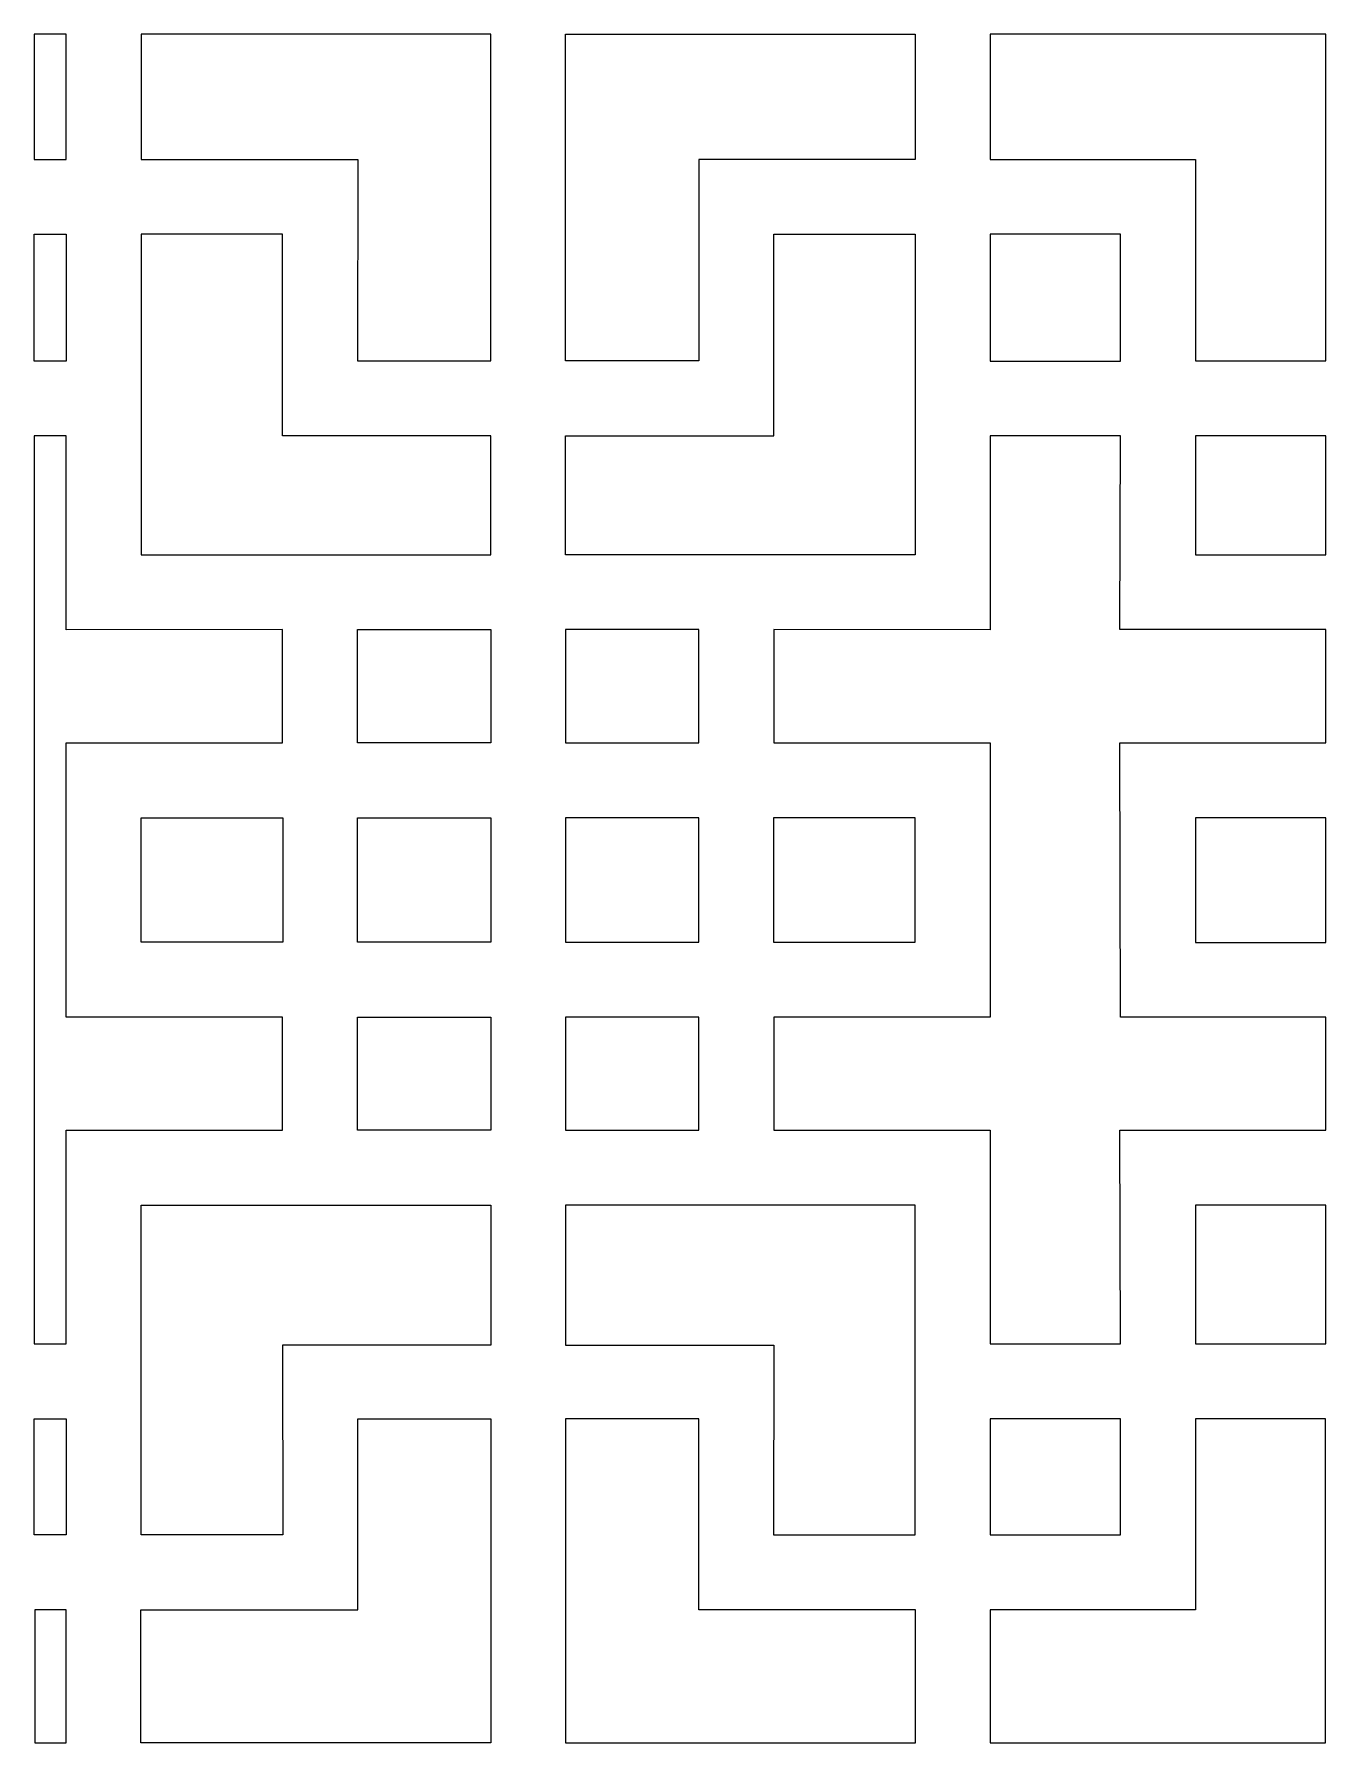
# Model space of a CAD drawing. Header units: centimetres. Extents: x -149 to 149, y -171 to 171.
# Drawn here: x 20.3 to 58.8, y -105.6 to -54.5 of the extents above; entities that cross this region are included whole.
import ezdxf

# ---------------------------------------------------------------- set-up
doc = ezdxf.new("R2010")
doc.units = ezdxf.units.CM
doc.header["$MEASUREMENT"] = 0
doc.layers.add('layer 1', color=7, linetype='Continuous')

msp = doc.modelspace()

# ---------------------------------------------------------------- linework, layer by layer
at = {"layer": 'layer 1', "color": 142}
for points, knots in [([(20.25454, -54.54612), (20.25454, -54.54612), (21.20626, -54.54612), (21.20626, -54.54612), (21.20626, -54.54612), (21.20626, -54.54612), (21.20626, -58.28559), (21.20626, -58.28559), (21.20626, -58.28559), (21.20626, -58.28559), (20.25454, -58.28559), (20.25454, -58.28559), (20.25454, -58.28559), (20.25454, -58.28559), (20.25454, -54.54612), (20.25454, -54.54612)], [0, 0, 0, 0, 0.2, 0.2, 0.2, 0.2, 0.4, 0.4, 0.4, 0.4, 0.6, 0.6, 0.6, 0.6, 1, 1, 1, 1]), ([(33.88442, -54.54612), (33.88442, -54.54612), (33.88442, -64.30476), (33.88442, -64.30476), (33.88442, -64.30476), (33.88442, -64.30476), (29.9089, -64.30476), (29.9089, -64.30476), (29.9089, -64.30476), (29.9089, -64.30476), (29.91201, -58.28559), (29.91201, -58.28559), (29.91201, -58.28559), (29.91201, -58.28559), (23.44559, -58.28559), (23.44559, -58.28559), (23.44559, -58.28559), (23.44559, -58.28559), (23.44559, -54.54612), (23.44559, -54.54612), (23.44559, -54.54612), (23.44559, -54.54612), (33.88442, -54.54612), (33.88442, -54.54612)], [0, 0, 0, 0, 0.14285714, 0.14285714, 0.14285714, 0.14285714, 0.28571429, 0.28571429, 0.28571429, 0.28571429, 0.42857143, 0.42857143, 0.42857143, 0.42857143, 0.57142857, 0.57142857, 0.57142857, 0.57142857, 0.71428571, 0.71428571, 0.71428571, 0.71428571, 1, 1, 1, 1]), ([(36.1201, -54.54612), (36.1201, -54.54612), (36.1201, -64.30476), (36.1201, -64.30476), (36.1201, -64.30476), (36.1201, -64.30476), (40.09561, -64.30476), (40.09561, -64.30476), (40.09561, -64.30476), (40.09561, -64.30476), (40.0925, -58.28559), (40.0925, -58.28559), (40.0925, -58.28559), (40.0925, -58.28559), (46.55892, -58.28559), (46.55892, -58.28559), (46.55892, -58.28559), (46.55892, -58.28559), (46.55892, -54.54612), (46.55892, -54.54612), (46.55892, -54.54612), (46.55892, -54.54612), (36.1201, -54.54612), (36.1201, -54.54612)], [0, 0, 0, 0, 0.14285714, 0.14285714, 0.14285714, 0.14285714, 0.28571429, 0.28571429, 0.28571429, 0.28571429, 0.42857143, 0.42857143, 0.42857143, 0.42857143, 0.57142857, 0.57142857, 0.57142857, 0.57142857, 0.71428571, 0.71428571, 0.71428571, 0.71428571, 1, 1, 1, 1]), ([(58.81468, -54.54612), (58.81468, -54.54612), (58.81468, -64.30476), (58.81468, -64.30476), (58.81468, -64.30476), (58.81468, -64.30476), (54.92302, -64.30476), (54.92302, -64.30476), (54.92302, -64.30476), (54.92302, -64.30476), (54.92613, -58.28559), (54.92613, -58.28559), (54.92613, -58.28559), (54.92613, -58.28559), (48.79825, -58.28559), (48.79825, -58.28559), (48.79825, -58.28559), (48.79825, -58.28559), (48.79825, -54.54612), (48.79825, -54.54612), (48.79825, -54.54612), (48.79825, -54.54612), (58.81468, -54.54612), (58.81468, -54.54612)], [0, 0, 0, 0, 0.14285714, 0.14285714, 0.14285714, 0.14285714, 0.28571429, 0.28571429, 0.28571429, 0.28571429, 0.42857143, 0.42857143, 0.42857143, 0.42857143, 0.57142857, 0.57142857, 0.57142857, 0.57142857, 0.71428571, 0.71428571, 0.71428571, 0.71428571, 1, 1, 1, 1]), ([(20.25454, -64.30787), (20.25454, -64.30787), (21.20626, -64.30787), (21.20626, -64.30787), (21.20626, -64.30787), (21.20626, -64.30787), (21.20626, -60.52181), (21.20626, -60.52181), (21.20626, -60.52181), (21.20626, -60.52181), (20.25454, -60.52184), (20.25454, -60.52184), (20.25454, -60.52184), (20.25454, -60.52184), (20.25454, -64.30787), (20.25454, -64.30787)], [0, 0, 0, 0, 0.2, 0.2, 0.2, 0.2, 0.4, 0.4, 0.4, 0.4, 0.6, 0.6, 0.6, 0.6, 1, 1, 1, 1]), ([(27.67268, -66.54409), (27.67268, -66.54409), (33.88442, -66.53788), (33.88442, -66.53788), (33.88442, -66.53788), (33.88442, -66.53788), (33.88442, -70.09099), (33.88442, -70.09099), (33.88442, -70.09099), (33.88442, -70.09099), (23.44559, -70.09099), (23.44559, -70.09099), (23.44559, -70.09099), (23.44559, -70.09099), (23.44559, -60.52181), (23.44559, -60.52181), (23.44559, -60.52181), (23.44559, -60.52181), (27.67268, -60.52181), (27.67268, -60.52181), (27.67268, -60.52181), (27.67268, -60.52181), (27.67268, -66.54409), (27.67268, -66.54409)], [0, 0, 0, 0, 0.14285714, 0.14285714, 0.14285714, 0.14285714, 0.28571429, 0.28571429, 0.28571429, 0.28571429, 0.42857143, 0.42857143, 0.42857143, 0.42857143, 0.57142857, 0.57142857, 0.57142857, 0.57142857, 0.71428571, 0.71428571, 0.71428571, 0.71428571, 1, 1, 1, 1]), ([(42.33183, -66.54409), (42.33183, -66.54409), (36.1201, -66.53788), (36.1201, -66.53788), (36.1201, -66.53788), (36.1201, -66.53788), (36.1201, -70.09099), (36.1201, -70.09099), (36.1201, -70.09099), (36.1201, -70.09099), (46.55892, -70.09099), (46.55892, -70.09099), (46.55892, -70.09099), (46.55892, -70.09099), (46.55892, -60.52181), (46.55892, -60.52181), (46.55892, -60.52181), (46.55892, -60.52181), (42.33183, -60.52181), (42.33183, -60.52181), (42.33183, -60.52181), (42.33183, -60.52181), (42.33183, -66.54409), (42.33183, -66.54409)], [0, 0, 0, 0, 0.14285714, 0.14285714, 0.14285714, 0.14285714, 0.28571429, 0.28571429, 0.28571429, 0.28571429, 0.42857143, 0.42857143, 0.42857143, 0.42857143, 0.57142857, 0.57142857, 0.57142857, 0.57142857, 0.71428571, 0.71428571, 0.71428571, 0.71428571, 1, 1, 1, 1]), ([(52.68991, -64.30787), (52.68991, -64.30787), (48.79825, -64.30787), (48.79825, -64.30787), (48.79825, -64.30787), (48.79825, -64.30787), (48.79825, -60.52181), (48.79825, -60.52181), (48.79825, -60.52181), (48.79825, -60.52181), (52.68991, -60.52181), (52.68991, -60.52181), (52.68991, -60.52181), (52.68991, -60.52181), (52.68991, -64.30787), (52.68991, -64.30787)], [0, 0, 0, 0, 0.2, 0.2, 0.2, 0.2, 0.4, 0.4, 0.4, 0.4, 0.6, 0.6, 0.6, 0.6, 1, 1, 1, 1]), ([(20.25454, -66.53784), (20.25454, -66.53784), (21.20626, -66.53788), (21.20626, -66.53788), (21.20626, -66.53788), (21.20626, -66.53788), (21.20626, -72.33033), (21.20626, -72.33033), (21.20626, -72.33033), (21.20626, -72.33033), (27.67268, -72.32723), (27.67268, -72.32723), (27.67268, -72.32723), (27.67268, -72.32723), (27.67268, -75.70642), (27.67268, -75.70642), (27.67268, -75.70642), (27.67268, -75.70642), (21.20626, -75.70641), (21.20626, -75.70641), (21.20626, -75.70641), (21.20626, -75.70641), (21.20626, -83.8997), (21.20626, -83.8997), (21.20626, -83.8997), (21.20626, -83.8997), (27.67268, -83.89969), (27.67268, -83.89969), (27.67268, -83.89969), (27.67268, -83.89969), (27.67268, -87.26957), (27.67268, -87.26957), (27.67268, -87.26957), (27.67268, -87.26957), (21.20626, -87.26957), (21.20626, -87.26957), (21.20626, -87.26957), (21.20626, -87.26957), (21.20626, -93.65213), (21.20626, -93.65213), (21.20626, -93.65213), (21.20626, -93.65213), (20.25454, -93.65213), (20.25454, -93.65213), (20.25454, -93.65213), (20.25454, -93.65213), (20.25454, -66.53784), (20.25454, -66.53784)], [0, 0, 0, 0, 0.07692308, 0.07692308, 0.07692308, 0.07692308, 0.15384615, 0.15384615, 0.15384615, 0.15384615, 0.23076923, 0.23076923, 0.23076923, 0.23076923, 0.30769231, 0.30769231, 0.30769231, 0.30769231, 0.38461538, 0.38461538, 0.38461538, 0.38461538, 0.46153846, 0.46153846, 0.46153846, 0.46153846, 0.53846154, 0.53846154, 0.53846154, 0.53846154, 0.61538462, 0.61538462, 0.61538462, 0.61538462, 0.69230769, 0.69230769, 0.69230769, 0.69230769, 0.76923077, 0.76923077, 0.76923077, 0.76923077, 0.84615385, 0.84615385, 0.84615385, 0.84615385, 1, 1, 1, 1]), ([(52.66819, -75.70642), (52.66819, -75.70642), (52.6837, -83.8997), (52.6837, -83.8997), (52.6837, -83.8997), (52.6837, -83.8997), (58.81468, -83.89969), (58.81468, -83.89969), (58.81468, -83.89969), (58.81468, -83.89969), (58.81468, -87.26957), (58.81468, -87.26957), (58.81468, -87.26957), (58.81468, -87.26957), (52.6682, -87.26957), (52.6682, -87.26957), (52.6682, -87.26957), (52.6682, -87.26957), (52.6837, -93.65213), (52.6837, -93.65213), (52.6837, -93.65213), (52.6837, -93.65213), (48.79825, -93.65213), (48.79825, -93.65213), (48.79825, -93.65213), (48.79825, -93.65213), (48.79825, -87.26957), (48.79825, -87.26957), (48.79825, -87.26957), (48.79825, -87.26957), (42.33183, -87.26957), (42.33183, -87.26957), (42.33183, -87.26957), (42.33183, -87.26957), (42.33183, -83.89969), (42.33183, -83.89969), (42.33183, -83.89969), (42.33183, -83.89969), (48.79825, -83.8997), (48.79825, -83.8997), (48.79825, -83.8997), (48.79825, -83.8997), (48.79825, -75.70641), (48.79825, -75.70641), (48.79825, -75.70641), (48.79825, -75.70641), (42.33183, -75.70642), (42.33183, -75.70642), (42.33183, -75.70642), (42.33183, -75.70642), (42.33183, -72.32723), (42.33183, -72.32723), (42.33183, -72.32723), (42.33183, -72.32723), (48.79825, -72.33033), (48.79825, -72.33033), (48.79825, -72.33033), (48.79825, -72.33033), (48.79825, -66.53788), (48.79825, -66.53788), (48.79825, -66.53788), (48.79825, -66.53788), (52.6837, -66.53788), (52.6837, -66.53788), (52.6837, -66.53788), (52.6837, -66.53788), (52.6682, -72.32723), (52.6682, -72.32723), (52.6682, -72.32723), (52.6682, -72.32723), (58.81468, -72.32723), (58.81468, -72.32723), (58.81468, -72.32723), (58.81468, -72.32723), (58.81468, -75.70642), (58.81468, -75.70642), (58.81468, -75.70642), (58.81468, -75.70642), (52.66819, -75.70642), (52.66819, -75.70642)], [0, 0, 0, 0, 0.04761905, 0.04761905, 0.04761905, 0.04761905, 0.0952381, 0.0952381, 0.0952381, 0.0952381, 0.14285714, 0.14285714, 0.14285714, 0.14285714, 0.19047619, 0.19047619, 0.19047619, 0.19047619, 0.23809524, 0.23809524, 0.23809524, 0.23809524, 0.28571429, 0.28571429, 0.28571429, 0.28571429, 0.33333333, 0.33333333, 0.33333333, 0.33333333, 0.38095238, 0.38095238, 0.38095238, 0.38095238, 0.42857143, 0.42857143, 0.42857143, 0.42857143, 0.47619048, 0.47619048, 0.47619048, 0.47619048, 0.52380952, 0.52380952, 0.52380952, 0.52380952, 0.57142857, 0.57142857, 0.57142857, 0.57142857, 0.61904762, 0.61904762, 0.61904762, 0.61904762, 0.66666667, 0.66666667, 0.66666667, 0.66666667, 0.71428571, 0.71428571, 0.71428571, 0.71428571, 0.76190476, 0.76190476, 0.76190476, 0.76190476, 0.80952381, 0.80952381, 0.80952381, 0.80952381, 0.85714286, 0.85714286, 0.85714286, 0.85714286, 0.9047619, 0.9047619, 0.9047619, 0.9047619, 1, 1, 1, 1]), ([(58.81468, -70.0941), (58.81468, -70.0941), (54.92303, -70.0941), (54.92303, -70.0941), (54.92303, -70.0941), (54.92303, -70.0941), (54.92303, -66.54409), (54.92303, -66.54409), (54.92303, -66.54409), (54.92303, -66.54409), (58.81468, -66.54409), (58.81468, -66.54409), (58.81468, -66.54409), (58.81468, -66.54409), (58.81468, -70.0941), (58.81468, -70.0941)], [0, 0, 0, 0, 0.2, 0.2, 0.2, 0.2, 0.4, 0.4, 0.4, 0.4, 0.6, 0.6, 0.6, 0.6, 1, 1, 1, 1]), ([(29.9089, -75.70951), (29.9089, -75.70951), (33.88442, -75.70951), (33.88442, -75.70951), (33.88442, -75.70951), (33.88442, -75.70951), (33.88442, -72.32723), (33.88442, -72.32723), (33.88442, -72.32723), (33.88442, -72.32723), (29.9089, -72.32723), (29.9089, -72.32723), (29.9089, -72.32723), (29.9089, -72.32723), (29.9089, -75.70951), (29.9089, -75.70951)], [0, 0, 0, 0, 0.2, 0.2, 0.2, 0.2, 0.4, 0.4, 0.4, 0.4, 0.6, 0.6, 0.6, 0.6, 1, 1, 1, 1]), ([(40.09561, -75.70951), (40.09561, -75.70951), (36.1201, -75.70951), (36.1201, -75.70951), (36.1201, -75.70951), (36.1201, -75.70951), (36.1201, -72.32723), (36.1201, -72.32723), (36.1201, -72.32723), (36.1201, -72.32723), (40.09561, -72.32723), (40.09561, -72.32723), (40.09561, -72.32723), (40.09561, -72.32723), (40.09561, -75.70951), (40.09561, -75.70951)], [0, 0, 0, 0, 0.2, 0.2, 0.2, 0.2, 0.4, 0.4, 0.4, 0.4, 0.6, 0.6, 0.6, 0.6, 1, 1, 1, 1]), ([(23.44559, -81.66346), (23.44559, -81.66346), (27.67889, -81.66346), (27.67889, -81.66346), (27.67889, -81.66346), (27.67889, -81.66346), (27.67889, -77.94886), (27.67889, -77.94886), (27.67889, -77.94886), (27.67889, -77.94886), (23.44559, -77.94886), (23.44559, -77.94886), (23.44559, -77.94886), (23.44559, -77.94886), (23.44559, -81.66346), (23.44559, -81.66346)], [0, 0, 0, 0, 0.2, 0.2, 0.2, 0.2, 0.4, 0.4, 0.4, 0.4, 0.6, 0.6, 0.6, 0.6, 1, 1, 1, 1]), ([(29.9089, -81.66346), (29.9089, -81.66346), (33.88442, -81.66346), (33.88442, -81.66346), (33.88442, -81.66346), (33.88442, -81.66346), (33.88442, -77.94264), (33.88442, -77.94264), (33.88442, -77.94264), (33.88442, -77.94264), (29.9089, -77.94264), (29.9089, -77.94264), (29.9089, -77.94264), (29.9089, -77.94264), (29.9089, -81.66346), (29.9089, -81.66346)], [0, 0, 0, 0, 0.2, 0.2, 0.2, 0.2, 0.4, 0.4, 0.4, 0.4, 0.6, 0.6, 0.6, 0.6, 1, 1, 1, 1]), ([(40.09561, -81.66346), (40.09561, -81.66346), (36.1201, -81.66346), (36.1201, -81.66346), (36.1201, -81.66346), (36.1201, -81.66346), (36.1201, -77.94264), (36.1201, -77.94264), (36.1201, -77.94264), (36.1201, -77.94264), (40.09561, -77.94264), (40.09561, -77.94264), (40.09561, -77.94264), (40.09561, -77.94264), (40.09561, -81.66346), (40.09561, -81.66346)], [0, 0, 0, 0, 0.2, 0.2, 0.2, 0.2, 0.4, 0.4, 0.4, 0.4, 0.6, 0.6, 0.6, 0.6, 1, 1, 1, 1]), ([(46.55892, -81.66346), (46.55892, -81.66346), (42.32562, -81.66346), (42.32562, -81.66346), (42.32562, -81.66346), (42.32562, -81.66346), (42.32562, -77.94886), (42.32562, -77.94886), (42.32562, -77.94886), (42.32562, -77.94886), (46.55892, -77.94886), (46.55892, -77.94886), (46.55892, -77.94886), (46.55892, -77.94886), (46.55892, -81.66346), (46.55892, -81.66346)], [0, 0, 0, 0, 0.2, 0.2, 0.2, 0.2, 0.4, 0.4, 0.4, 0.4, 0.6, 0.6, 0.6, 0.6, 1, 1, 1, 1]), ([(58.81468, -81.66658), (58.81468, -81.66658), (54.92613, -81.66658), (54.92613, -81.66658), (54.92613, -81.66658), (54.92613, -81.66658), (54.92613, -77.94264), (54.92613, -77.94264), (54.92613, -77.94264), (54.92613, -77.94264), (58.81468, -77.94264), (58.81468, -77.94264), (58.81468, -77.94264), (58.81468, -77.94264), (58.81468, -81.66658), (58.81468, -81.66658)], [0, 0, 0, 0, 0.2, 0.2, 0.2, 0.2, 0.4, 0.4, 0.4, 0.4, 0.6, 0.6, 0.6, 0.6, 1, 1, 1, 1]), ([(29.9089, -87.27266), (29.9089, -87.27266), (33.88442, -87.27266), (33.88442, -87.27266), (33.88442, -87.27266), (33.88442, -87.27266), (33.88442, -83.89969), (33.88442, -83.89969), (33.88442, -83.89969), (33.88442, -83.89969), (29.9089, -83.89969), (29.9089, -83.89969), (29.9089, -83.89969), (29.9089, -83.89969), (29.9089, -87.27266), (29.9089, -87.27266)], [0, 0, 0, 0, 0.2, 0.2, 0.2, 0.2, 0.4, 0.4, 0.4, 0.4, 0.6, 0.6, 0.6, 0.6, 1, 1, 1, 1]), ([(40.09561, -87.27266), (40.09561, -87.27266), (36.1201, -87.27266), (36.1201, -87.27266), (36.1201, -87.27266), (36.1201, -87.27266), (36.1201, -83.89969), (36.1201, -83.89969), (36.1201, -83.89969), (36.1201, -83.89969), (40.09561, -83.89969), (40.09561, -83.89969), (40.09561, -83.89969), (40.09561, -83.89969), (40.09561, -87.27266), (40.09561, -87.27266)], [0, 0, 0, 0, 0.2, 0.2, 0.2, 0.2, 0.4, 0.4, 0.4, 0.4, 0.6, 0.6, 0.6, 0.6, 1, 1, 1, 1]), ([(23.44559, -89.5089), (23.44559, -89.5089), (23.44559, -99.35449), (23.44559, -99.35449), (23.44559, -99.35449), (23.44559, -99.35449), (27.67458, -99.35449), (27.67458, -99.35449), (27.67458, -99.35449), (27.67458, -99.35449), (27.67268, -93.69405), (27.67268, -93.69405), (27.67268, -93.69405), (27.67268, -93.69405), (33.88442, -93.69405), (33.88442, -93.69405), (33.88442, -93.69405), (33.88442, -93.69405), (33.88442, -89.5089), (33.88442, -89.5089), (33.88442, -89.5089), (33.88442, -89.5089), (23.44559, -89.5089), (23.44559, -89.5089)], [0, 0, 0, 0, 0.14285714, 0.14285714, 0.14285714, 0.14285714, 0.28571429, 0.28571429, 0.28571429, 0.28571429, 0.42857143, 0.42857143, 0.42857143, 0.42857143, 0.57142857, 0.57142857, 0.57142857, 0.57142857, 0.71428571, 0.71428571, 0.71428571, 0.71428571, 1, 1, 1, 1]), ([(46.55892, -89.5089), (46.55892, -89.5089), (46.55892, -99.35449), (46.55892, -99.35449), (46.55892, -99.35449), (46.55892, -99.35449), (42.32993, -99.35449), (42.32993, -99.35449), (42.32993, -99.35449), (42.32993, -99.35449), (42.33183, -93.69405), (42.33183, -93.69405), (42.33183, -93.69405), (42.33183, -93.69405), (36.1201, -93.69405), (36.1201, -93.69405), (36.1201, -93.69405), (36.1201, -93.69405), (36.1201, -89.5089), (36.1201, -89.5089), (36.1201, -89.5089), (36.1201, -89.5089), (46.55892, -89.5089), (46.55892, -89.5089)], [0, 0, 0, 0, 0.14285714, 0.14285714, 0.14285714, 0.14285714, 0.28571429, 0.28571429, 0.28571429, 0.28571429, 0.42857143, 0.42857143, 0.42857143, 0.42857143, 0.57142857, 0.57142857, 0.57142857, 0.57142857, 0.71428571, 0.71428571, 0.71428571, 0.71428571, 1, 1, 1, 1]), ([(58.81468, -93.64903), (58.81468, -93.64903), (54.92613, -93.64903), (54.92613, -93.64903), (54.92613, -93.64903), (54.92613, -93.64903), (54.92613, -89.5089), (54.92613, -89.5089), (54.92613, -89.5089), (54.92613, -89.5089), (58.81468, -89.5089), (58.81468, -89.5089), (58.81468, -89.5089), (58.81468, -89.5089), (58.81468, -93.64903), (58.81468, -93.64903)], [0, 0, 0, 0, 0.2, 0.2, 0.2, 0.2, 0.4, 0.4, 0.4, 0.4, 0.6, 0.6, 0.6, 0.6, 1, 1, 1, 1]), ([(20.25454, -99.35449), (20.25454, -99.35449), (21.20626, -99.35449), (21.20626, -99.35449), (21.20626, -99.35449), (21.20626, -99.35449), (21.20626, -95.88834), (21.20626, -95.88834), (21.20626, -95.88834), (21.20626, -95.88834), (20.25454, -95.88831), (20.25454, -95.88831), (20.25454, -95.88831), (20.25454, -95.88831), (20.25454, -99.35449), (20.25454, -99.35449)], [0, 0, 0, 0, 0.2, 0.2, 0.2, 0.2, 0.4, 0.4, 0.4, 0.4, 0.6, 0.6, 0.6, 0.6, 1, 1, 1, 1]), ([(33.88442, -105.56623), (33.88442, -105.56623), (33.88442, -95.88834), (33.88442, -95.88834), (33.88442, -95.88834), (33.88442, -95.88834), (29.91201, -95.88834), (29.91201, -95.88834), (29.91201, -95.88834), (29.91201, -95.88834), (29.91201, -101.59072), (29.91201, -101.59072), (29.91201, -101.59072), (29.91201, -101.59072), (23.44248, -101.59072), (23.44248, -101.59072), (23.44248, -101.59072), (23.44248, -101.59072), (23.44248, -105.56623), (23.44248, -105.56623), (23.44248, -105.56623), (23.44248, -105.56623), (33.88442, -105.56623), (33.88442, -105.56623)], [0, 0, 0, 0, 0.14285714, 0.14285714, 0.14285714, 0.14285714, 0.28571429, 0.28571429, 0.28571429, 0.28571429, 0.42857143, 0.42857143, 0.42857143, 0.42857143, 0.57142857, 0.57142857, 0.57142857, 0.57142857, 0.71428571, 0.71428571, 0.71428571, 0.71428571, 1, 1, 1, 1]), ([(36.1201, -105.56623), (36.1201, -105.56623), (36.1201, -95.88834), (36.1201, -95.88834), (36.1201, -95.88834), (36.1201, -95.88834), (40.0925, -95.88834), (40.0925, -95.88834), (40.0925, -95.88834), (40.0925, -95.88834), (40.0925, -101.59072), (40.0925, -101.59072), (40.0925, -101.59072), (40.0925, -101.59072), (46.56203, -101.59072), (46.56203, -101.59072), (46.56203, -101.59072), (46.56203, -101.59072), (46.56203, -105.56623), (46.56203, -105.56623), (46.56203, -105.56623), (46.56203, -105.56623), (36.1201, -105.56623), (36.1201, -105.56623)], [0, 0, 0, 0, 0.14285714, 0.14285714, 0.14285714, 0.14285714, 0.28571429, 0.28571429, 0.28571429, 0.28571429, 0.42857143, 0.42857143, 0.42857143, 0.42857143, 0.57142857, 0.57142857, 0.57142857, 0.57142857, 0.71428571, 0.71428571, 0.71428571, 0.71428571, 1, 1, 1, 1]), ([(48.79825, -105.56623), (48.79825, -105.56623), (48.79825, -101.59072), (48.79825, -101.59072), (48.79825, -101.59072), (48.79825, -101.59072), (54.92613, -101.59073), (54.92613, -101.59073), (54.92613, -101.59073), (54.92613, -101.59073), (54.92613, -95.88834), (54.92613, -95.88834), (54.92613, -95.88834), (54.92613, -95.88834), (58.80847, -95.88834), (58.80847, -95.88834), (58.80847, -95.88834), (58.80847, -95.88834), (58.80847, -105.56623), (58.80847, -105.56623), (58.80847, -105.56623), (58.80847, -105.56623), (48.79825, -105.56623), (48.79825, -105.56623)], [0, 0, 0, 0, 0.14285714, 0.14285714, 0.14285714, 0.14285714, 0.28571429, 0.28571429, 0.28571429, 0.28571429, 0.42857143, 0.42857143, 0.42857143, 0.42857143, 0.57142857, 0.57142857, 0.57142857, 0.57142857, 0.71428571, 0.71428571, 0.71428571, 0.71428571, 1, 1, 1, 1]), ([(52.68991, -99.35449), (52.68991, -99.35449), (48.79825, -99.35449), (48.79825, -99.35449), (48.79825, -99.35449), (48.79825, -99.35449), (48.79825, -95.88834), (48.79825, -95.88834), (48.79825, -95.88834), (48.79825, -95.88834), (52.68991, -95.88834), (52.68991, -95.88834), (52.68991, -95.88834), (52.68991, -95.88834), (52.68991, -99.35449), (52.68991, -99.35449)], [0, 0, 0, 0, 0.2, 0.2, 0.2, 0.2, 0.4, 0.4, 0.4, 0.4, 0.6, 0.6, 0.6, 0.6, 1, 1, 1, 1]), ([(20.27007, -101.59073), (20.27007, -101.59073), (21.20626, -101.59072), (21.20626, -101.59072), (21.20626, -101.59072), (21.20626, -101.59072), (21.20626, -105.56623), (21.20626, -105.56623), (21.20626, -105.56623), (21.20626, -105.56623), (20.27007, -105.56623), (20.27007, -105.56623), (20.27007, -105.56623), (20.27007, -105.56623), (20.27007, -101.59073), (20.27007, -101.59073)], [0, 0, 0, 0, 0.2, 0.2, 0.2, 0.2, 0.4, 0.4, 0.4, 0.4, 0.6, 0.6, 0.6, 0.6, 1, 1, 1, 1])]:
    msp.add_open_spline(points, degree=3, knots=knots, dxfattribs=at)
at = {"layer": 'layer 1', "color": 250, "lineweight": 9}
for points, knots in [([(20.25454, -54.54612), (20.25454, -54.54612), (21.20626, -54.54612), (21.20626, -54.54612), (21.20626, -54.54612), (21.20626, -54.54612), (21.20626, -58.28559), (21.20626, -58.28559), (21.20626, -58.28559), (21.20626, -58.28559), (20.25454, -58.28559), (20.25454, -58.28559), (20.25454, -58.28559), (20.25454, -58.28559), (20.25454, -54.54612), (20.25454, -54.54612)], [0, 0, 0, 0, 0.2, 0.2, 0.2, 0.2, 0.4, 0.4, 0.4, 0.4, 0.6, 0.6, 0.6, 0.6, 1, 1, 1, 1]), ([(33.88442, -54.54612), (33.88442, -54.54612), (33.88442, -64.30476), (33.88442, -64.30476), (33.88442, -64.30476), (33.88442, -64.30476), (29.9089, -64.30476), (29.9089, -64.30476), (29.9089, -64.30476), (29.9089, -64.30476), (29.91201, -58.28559), (29.91201, -58.28559), (29.91201, -58.28559), (29.91201, -58.28559), (23.44559, -58.28559), (23.44559, -58.28559), (23.44559, -58.28559), (23.44559, -58.28559), (23.44559, -54.54612), (23.44559, -54.54612), (23.44559, -54.54612), (23.44559, -54.54612), (33.88442, -54.54612), (33.88442, -54.54612)], [0, 0, 0, 0, 0.14285714, 0.14285714, 0.14285714, 0.14285714, 0.28571429, 0.28571429, 0.28571429, 0.28571429, 0.42857143, 0.42857143, 0.42857143, 0.42857143, 0.57142857, 0.57142857, 0.57142857, 0.57142857, 0.71428571, 0.71428571, 0.71428571, 0.71428571, 1, 1, 1, 1]), ([(36.1201, -54.54612), (36.1201, -54.54612), (36.1201, -64.30476), (36.1201, -64.30476), (36.1201, -64.30476), (36.1201, -64.30476), (40.09561, -64.30476), (40.09561, -64.30476), (40.09561, -64.30476), (40.09561, -64.30476), (40.0925, -58.28559), (40.0925, -58.28559), (40.0925, -58.28559), (40.0925, -58.28559), (46.55892, -58.28559), (46.55892, -58.28559), (46.55892, -58.28559), (46.55892, -58.28559), (46.55892, -54.54612), (46.55892, -54.54612), (46.55892, -54.54612), (46.55892, -54.54612), (36.1201, -54.54612), (36.1201, -54.54612)], [0, 0, 0, 0, 0.14285714, 0.14285714, 0.14285714, 0.14285714, 0.28571429, 0.28571429, 0.28571429, 0.28571429, 0.42857143, 0.42857143, 0.42857143, 0.42857143, 0.57142857, 0.57142857, 0.57142857, 0.57142857, 0.71428571, 0.71428571, 0.71428571, 0.71428571, 1, 1, 1, 1]), ([(58.81468, -54.54612), (58.81468, -54.54612), (58.81468, -64.30476), (58.81468, -64.30476), (58.81468, -64.30476), (58.81468, -64.30476), (54.92302, -64.30476), (54.92302, -64.30476), (54.92302, -64.30476), (54.92302, -64.30476), (54.92613, -58.28559), (54.92613, -58.28559), (54.92613, -58.28559), (54.92613, -58.28559), (48.79825, -58.28559), (48.79825, -58.28559), (48.79825, -58.28559), (48.79825, -58.28559), (48.79825, -54.54612), (48.79825, -54.54612), (48.79825, -54.54612), (48.79825, -54.54612), (58.81468, -54.54612), (58.81468, -54.54612)], [0, 0, 0, 0, 0.14285714, 0.14285714, 0.14285714, 0.14285714, 0.28571429, 0.28571429, 0.28571429, 0.28571429, 0.42857143, 0.42857143, 0.42857143, 0.42857143, 0.57142857, 0.57142857, 0.57142857, 0.57142857, 0.71428571, 0.71428571, 0.71428571, 0.71428571, 1, 1, 1, 1]), ([(20.25454, -64.30787), (20.25454, -64.30787), (21.20626, -64.30787), (21.20626, -64.30787), (21.20626, -64.30787), (21.20626, -64.30787), (21.20626, -60.52181), (21.20626, -60.52181), (21.20626, -60.52181), (21.20626, -60.52181), (20.25454, -60.52184), (20.25454, -60.52184), (20.25454, -60.52184), (20.25454, -60.52184), (20.25454, -64.30787), (20.25454, -64.30787)], [0, 0, 0, 0, 0.2, 0.2, 0.2, 0.2, 0.4, 0.4, 0.4, 0.4, 0.6, 0.6, 0.6, 0.6, 1, 1, 1, 1]), ([(27.67268, -66.54409), (27.67268, -66.54409), (33.88442, -66.53788), (33.88442, -66.53788), (33.88442, -66.53788), (33.88442, -66.53788), (33.88442, -70.09099), (33.88442, -70.09099), (33.88442, -70.09099), (33.88442, -70.09099), (23.44559, -70.09099), (23.44559, -70.09099), (23.44559, -70.09099), (23.44559, -70.09099), (23.44559, -60.52181), (23.44559, -60.52181), (23.44559, -60.52181), (23.44559, -60.52181), (27.67268, -60.52181), (27.67268, -60.52181), (27.67268, -60.52181), (27.67268, -60.52181), (27.67268, -66.54409), (27.67268, -66.54409)], [0, 0, 0, 0, 0.14285714, 0.14285714, 0.14285714, 0.14285714, 0.28571429, 0.28571429, 0.28571429, 0.28571429, 0.42857143, 0.42857143, 0.42857143, 0.42857143, 0.57142857, 0.57142857, 0.57142857, 0.57142857, 0.71428571, 0.71428571, 0.71428571, 0.71428571, 1, 1, 1, 1]), ([(42.33183, -66.54409), (42.33183, -66.54409), (36.1201, -66.53788), (36.1201, -66.53788), (36.1201, -66.53788), (36.1201, -66.53788), (36.1201, -70.09099), (36.1201, -70.09099), (36.1201, -70.09099), (36.1201, -70.09099), (46.55892, -70.09099), (46.55892, -70.09099), (46.55892, -70.09099), (46.55892, -70.09099), (46.55892, -60.52181), (46.55892, -60.52181), (46.55892, -60.52181), (46.55892, -60.52181), (42.33183, -60.52181), (42.33183, -60.52181), (42.33183, -60.52181), (42.33183, -60.52181), (42.33183, -66.54409), (42.33183, -66.54409)], [0, 0, 0, 0, 0.14285714, 0.14285714, 0.14285714, 0.14285714, 0.28571429, 0.28571429, 0.28571429, 0.28571429, 0.42857143, 0.42857143, 0.42857143, 0.42857143, 0.57142857, 0.57142857, 0.57142857, 0.57142857, 0.71428571, 0.71428571, 0.71428571, 0.71428571, 1, 1, 1, 1]), ([(52.68991, -64.30787), (52.68991, -64.30787), (48.79825, -64.30787), (48.79825, -64.30787), (48.79825, -64.30787), (48.79825, -64.30787), (48.79825, -60.52181), (48.79825, -60.52181), (48.79825, -60.52181), (48.79825, -60.52181), (52.68991, -60.52181), (52.68991, -60.52181), (52.68991, -60.52181), (52.68991, -60.52181), (52.68991, -64.30787), (52.68991, -64.30787)], [0, 0, 0, 0, 0.2, 0.2, 0.2, 0.2, 0.4, 0.4, 0.4, 0.4, 0.6, 0.6, 0.6, 0.6, 1, 1, 1, 1]), ([(20.25454, -66.53784), (20.25454, -66.53784), (21.20626, -66.53788), (21.20626, -66.53788), (21.20626, -66.53788), (21.20626, -66.53788), (21.20626, -72.33033), (21.20626, -72.33033), (21.20626, -72.33033), (21.20626, -72.33033), (27.67268, -72.32723), (27.67268, -72.32723), (27.67268, -72.32723), (27.67268, -72.32723), (27.67268, -75.70642), (27.67268, -75.70642), (27.67268, -75.70642), (27.67268, -75.70642), (21.20626, -75.70641), (21.20626, -75.70641), (21.20626, -75.70641), (21.20626, -75.70641), (21.20626, -83.8997), (21.20626, -83.8997), (21.20626, -83.8997), (21.20626, -83.8997), (27.67268, -83.89969), (27.67268, -83.89969), (27.67268, -83.89969), (27.67268, -83.89969), (27.67268, -87.26957), (27.67268, -87.26957), (27.67268, -87.26957), (27.67268, -87.26957), (21.20626, -87.26957), (21.20626, -87.26957), (21.20626, -87.26957), (21.20626, -87.26957), (21.20626, -93.65213), (21.20626, -93.65213), (21.20626, -93.65213), (21.20626, -93.65213), (20.25454, -93.65213), (20.25454, -93.65213), (20.25454, -93.65213), (20.25454, -93.65213), (20.25454, -66.53784), (20.25454, -66.53784)], [0, 0, 0, 0, 0.07692308, 0.07692308, 0.07692308, 0.07692308, 0.15384615, 0.15384615, 0.15384615, 0.15384615, 0.23076923, 0.23076923, 0.23076923, 0.23076923, 0.30769231, 0.30769231, 0.30769231, 0.30769231, 0.38461538, 0.38461538, 0.38461538, 0.38461538, 0.46153846, 0.46153846, 0.46153846, 0.46153846, 0.53846154, 0.53846154, 0.53846154, 0.53846154, 0.61538462, 0.61538462, 0.61538462, 0.61538462, 0.69230769, 0.69230769, 0.69230769, 0.69230769, 0.76923077, 0.76923077, 0.76923077, 0.76923077, 0.84615385, 0.84615385, 0.84615385, 0.84615385, 1, 1, 1, 1]), ([(52.66819, -75.70642), (52.66819, -75.70642), (52.6837, -83.8997), (52.6837, -83.8997), (52.6837, -83.8997), (52.6837, -83.8997), (58.81468, -83.89969), (58.81468, -83.89969), (58.81468, -83.89969), (58.81468, -83.89969), (58.81468, -87.26957), (58.81468, -87.26957), (58.81468, -87.26957), (58.81468, -87.26957), (52.6682, -87.26957), (52.6682, -87.26957), (52.6682, -87.26957), (52.6682, -87.26957), (52.6837, -93.65213), (52.6837, -93.65213), (52.6837, -93.65213), (52.6837, -93.65213), (48.79825, -93.65213), (48.79825, -93.65213), (48.79825, -93.65213), (48.79825, -93.65213), (48.79825, -87.26957), (48.79825, -87.26957), (48.79825, -87.26957), (48.79825, -87.26957), (42.33183, -87.26957), (42.33183, -87.26957), (42.33183, -87.26957), (42.33183, -87.26957), (42.33183, -83.89969), (42.33183, -83.89969), (42.33183, -83.89969), (42.33183, -83.89969), (48.79825, -83.8997), (48.79825, -83.8997), (48.79825, -83.8997), (48.79825, -83.8997), (48.79825, -75.70641), (48.79825, -75.70641), (48.79825, -75.70641), (48.79825, -75.70641), (42.33183, -75.70642), (42.33183, -75.70642), (42.33183, -75.70642), (42.33183, -75.70642), (42.33183, -72.32723), (42.33183, -72.32723), (42.33183, -72.32723), (42.33183, -72.32723), (48.79825, -72.33033), (48.79825, -72.33033), (48.79825, -72.33033), (48.79825, -72.33033), (48.79825, -66.53788), (48.79825, -66.53788), (48.79825, -66.53788), (48.79825, -66.53788), (52.6837, -66.53788), (52.6837, -66.53788), (52.6837, -66.53788), (52.6837, -66.53788), (52.6682, -72.32723), (52.6682, -72.32723), (52.6682, -72.32723), (52.6682, -72.32723), (58.81468, -72.32723), (58.81468, -72.32723), (58.81468, -72.32723), (58.81468, -72.32723), (58.81468, -75.70642), (58.81468, -75.70642), (58.81468, -75.70642), (58.81468, -75.70642), (52.66819, -75.70642), (52.66819, -75.70642)], [0, 0, 0, 0, 0.04761905, 0.04761905, 0.04761905, 0.04761905, 0.0952381, 0.0952381, 0.0952381, 0.0952381, 0.14285714, 0.14285714, 0.14285714, 0.14285714, 0.19047619, 0.19047619, 0.19047619, 0.19047619, 0.23809524, 0.23809524, 0.23809524, 0.23809524, 0.28571429, 0.28571429, 0.28571429, 0.28571429, 0.33333333, 0.33333333, 0.33333333, 0.33333333, 0.38095238, 0.38095238, 0.38095238, 0.38095238, 0.42857143, 0.42857143, 0.42857143, 0.42857143, 0.47619048, 0.47619048, 0.47619048, 0.47619048, 0.52380952, 0.52380952, 0.52380952, 0.52380952, 0.57142857, 0.57142857, 0.57142857, 0.57142857, 0.61904762, 0.61904762, 0.61904762, 0.61904762, 0.66666667, 0.66666667, 0.66666667, 0.66666667, 0.71428571, 0.71428571, 0.71428571, 0.71428571, 0.76190476, 0.76190476, 0.76190476, 0.76190476, 0.80952381, 0.80952381, 0.80952381, 0.80952381, 0.85714286, 0.85714286, 0.85714286, 0.85714286, 0.9047619, 0.9047619, 0.9047619, 0.9047619, 1, 1, 1, 1]), ([(58.81468, -70.0941), (58.81468, -70.0941), (54.92303, -70.0941), (54.92303, -70.0941), (54.92303, -70.0941), (54.92303, -70.0941), (54.92303, -66.54409), (54.92303, -66.54409), (54.92303, -66.54409), (54.92303, -66.54409), (58.81468, -66.54409), (58.81468, -66.54409), (58.81468, -66.54409), (58.81468, -66.54409), (58.81468, -70.0941), (58.81468, -70.0941)], [0, 0, 0, 0, 0.2, 0.2, 0.2, 0.2, 0.4, 0.4, 0.4, 0.4, 0.6, 0.6, 0.6, 0.6, 1, 1, 1, 1]), ([(29.9089, -75.70951), (29.9089, -75.70951), (33.88442, -75.70951), (33.88442, -75.70951), (33.88442, -75.70951), (33.88442, -75.70951), (33.88442, -72.32723), (33.88442, -72.32723), (33.88442, -72.32723), (33.88442, -72.32723), (29.9089, -72.32723), (29.9089, -72.32723), (29.9089, -72.32723), (29.9089, -72.32723), (29.9089, -75.70951), (29.9089, -75.70951)], [0, 0, 0, 0, 0.2, 0.2, 0.2, 0.2, 0.4, 0.4, 0.4, 0.4, 0.6, 0.6, 0.6, 0.6, 1, 1, 1, 1]), ([(40.09561, -75.70951), (40.09561, -75.70951), (36.1201, -75.70951), (36.1201, -75.70951), (36.1201, -75.70951), (36.1201, -75.70951), (36.1201, -72.32723), (36.1201, -72.32723), (36.1201, -72.32723), (36.1201, -72.32723), (40.09561, -72.32723), (40.09561, -72.32723), (40.09561, -72.32723), (40.09561, -72.32723), (40.09561, -75.70951), (40.09561, -75.70951)], [0, 0, 0, 0, 0.2, 0.2, 0.2, 0.2, 0.4, 0.4, 0.4, 0.4, 0.6, 0.6, 0.6, 0.6, 1, 1, 1, 1]), ([(23.44559, -81.66346), (23.44559, -81.66346), (27.67889, -81.66346), (27.67889, -81.66346), (27.67889, -81.66346), (27.67889, -81.66346), (27.67889, -77.94886), (27.67889, -77.94886), (27.67889, -77.94886), (27.67889, -77.94886), (23.44559, -77.94886), (23.44559, -77.94886), (23.44559, -77.94886), (23.44559, -77.94886), (23.44559, -81.66346), (23.44559, -81.66346)], [0, 0, 0, 0, 0.2, 0.2, 0.2, 0.2, 0.4, 0.4, 0.4, 0.4, 0.6, 0.6, 0.6, 0.6, 1, 1, 1, 1]), ([(29.9089, -81.66346), (29.9089, -81.66346), (33.88442, -81.66346), (33.88442, -81.66346), (33.88442, -81.66346), (33.88442, -81.66346), (33.88442, -77.94264), (33.88442, -77.94264), (33.88442, -77.94264), (33.88442, -77.94264), (29.9089, -77.94264), (29.9089, -77.94264), (29.9089, -77.94264), (29.9089, -77.94264), (29.9089, -81.66346), (29.9089, -81.66346)], [0, 0, 0, 0, 0.2, 0.2, 0.2, 0.2, 0.4, 0.4, 0.4, 0.4, 0.6, 0.6, 0.6, 0.6, 1, 1, 1, 1]), ([(40.09561, -81.66346), (40.09561, -81.66346), (36.1201, -81.66346), (36.1201, -81.66346), (36.1201, -81.66346), (36.1201, -81.66346), (36.1201, -77.94264), (36.1201, -77.94264), (36.1201, -77.94264), (36.1201, -77.94264), (40.09561, -77.94264), (40.09561, -77.94264), (40.09561, -77.94264), (40.09561, -77.94264), (40.09561, -81.66346), (40.09561, -81.66346)], [0, 0, 0, 0, 0.2, 0.2, 0.2, 0.2, 0.4, 0.4, 0.4, 0.4, 0.6, 0.6, 0.6, 0.6, 1, 1, 1, 1]), ([(46.55892, -81.66346), (46.55892, -81.66346), (42.32562, -81.66346), (42.32562, -81.66346), (42.32562, -81.66346), (42.32562, -81.66346), (42.32562, -77.94886), (42.32562, -77.94886), (42.32562, -77.94886), (42.32562, -77.94886), (46.55892, -77.94886), (46.55892, -77.94886), (46.55892, -77.94886), (46.55892, -77.94886), (46.55892, -81.66346), (46.55892, -81.66346)], [0, 0, 0, 0, 0.2, 0.2, 0.2, 0.2, 0.4, 0.4, 0.4, 0.4, 0.6, 0.6, 0.6, 0.6, 1, 1, 1, 1]), ([(58.81468, -81.66658), (58.81468, -81.66658), (54.92613, -81.66658), (54.92613, -81.66658), (54.92613, -81.66658), (54.92613, -81.66658), (54.92613, -77.94264), (54.92613, -77.94264), (54.92613, -77.94264), (54.92613, -77.94264), (58.81468, -77.94264), (58.81468, -77.94264), (58.81468, -77.94264), (58.81468, -77.94264), (58.81468, -81.66658), (58.81468, -81.66658)], [0, 0, 0, 0, 0.2, 0.2, 0.2, 0.2, 0.4, 0.4, 0.4, 0.4, 0.6, 0.6, 0.6, 0.6, 1, 1, 1, 1]), ([(29.9089, -87.27266), (29.9089, -87.27266), (33.88442, -87.27266), (33.88442, -87.27266), (33.88442, -87.27266), (33.88442, -87.27266), (33.88442, -83.89969), (33.88442, -83.89969), (33.88442, -83.89969), (33.88442, -83.89969), (29.9089, -83.89969), (29.9089, -83.89969), (29.9089, -83.89969), (29.9089, -83.89969), (29.9089, -87.27266), (29.9089, -87.27266)], [0, 0, 0, 0, 0.2, 0.2, 0.2, 0.2, 0.4, 0.4, 0.4, 0.4, 0.6, 0.6, 0.6, 0.6, 1, 1, 1, 1]), ([(40.09561, -87.27266), (40.09561, -87.27266), (36.1201, -87.27266), (36.1201, -87.27266), (36.1201, -87.27266), (36.1201, -87.27266), (36.1201, -83.89969), (36.1201, -83.89969), (36.1201, -83.89969), (36.1201, -83.89969), (40.09561, -83.89969), (40.09561, -83.89969), (40.09561, -83.89969), (40.09561, -83.89969), (40.09561, -87.27266), (40.09561, -87.27266)], [0, 0, 0, 0, 0.2, 0.2, 0.2, 0.2, 0.4, 0.4, 0.4, 0.4, 0.6, 0.6, 0.6, 0.6, 1, 1, 1, 1]), ([(23.44559, -89.5089), (23.44559, -89.5089), (23.44559, -99.35449), (23.44559, -99.35449), (23.44559, -99.35449), (23.44559, -99.35449), (27.67458, -99.35449), (27.67458, -99.35449), (27.67458, -99.35449), (27.67458, -99.35449), (27.67268, -93.69405), (27.67268, -93.69405), (27.67268, -93.69405), (27.67268, -93.69405), (33.88442, -93.69405), (33.88442, -93.69405), (33.88442, -93.69405), (33.88442, -93.69405), (33.88442, -89.5089), (33.88442, -89.5089), (33.88442, -89.5089), (33.88442, -89.5089), (23.44559, -89.5089), (23.44559, -89.5089)], [0, 0, 0, 0, 0.14285714, 0.14285714, 0.14285714, 0.14285714, 0.28571429, 0.28571429, 0.28571429, 0.28571429, 0.42857143, 0.42857143, 0.42857143, 0.42857143, 0.57142857, 0.57142857, 0.57142857, 0.57142857, 0.71428571, 0.71428571, 0.71428571, 0.71428571, 1, 1, 1, 1]), ([(46.55892, -89.5089), (46.55892, -89.5089), (46.55892, -99.35449), (46.55892, -99.35449), (46.55892, -99.35449), (46.55892, -99.35449), (42.32993, -99.35449), (42.32993, -99.35449), (42.32993, -99.35449), (42.32993, -99.35449), (42.33183, -93.69405), (42.33183, -93.69405), (42.33183, -93.69405), (42.33183, -93.69405), (36.1201, -93.69405), (36.1201, -93.69405), (36.1201, -93.69405), (36.1201, -93.69405), (36.1201, -89.5089), (36.1201, -89.5089), (36.1201, -89.5089), (36.1201, -89.5089), (46.55892, -89.5089), (46.55892, -89.5089)], [0, 0, 0, 0, 0.14285714, 0.14285714, 0.14285714, 0.14285714, 0.28571429, 0.28571429, 0.28571429, 0.28571429, 0.42857143, 0.42857143, 0.42857143, 0.42857143, 0.57142857, 0.57142857, 0.57142857, 0.57142857, 0.71428571, 0.71428571, 0.71428571, 0.71428571, 1, 1, 1, 1]), ([(58.81468, -93.64903), (58.81468, -93.64903), (54.92613, -93.64903), (54.92613, -93.64903), (54.92613, -93.64903), (54.92613, -93.64903), (54.92613, -89.5089), (54.92613, -89.5089), (54.92613, -89.5089), (54.92613, -89.5089), (58.81468, -89.5089), (58.81468, -89.5089), (58.81468, -89.5089), (58.81468, -89.5089), (58.81468, -93.64903), (58.81468, -93.64903)], [0, 0, 0, 0, 0.2, 0.2, 0.2, 0.2, 0.4, 0.4, 0.4, 0.4, 0.6, 0.6, 0.6, 0.6, 1, 1, 1, 1]), ([(20.25454, -99.35449), (20.25454, -99.35449), (21.20626, -99.35449), (21.20626, -99.35449), (21.20626, -99.35449), (21.20626, -99.35449), (21.20626, -95.88834), (21.20626, -95.88834), (21.20626, -95.88834), (21.20626, -95.88834), (20.25454, -95.88831), (20.25454, -95.88831), (20.25454, -95.88831), (20.25454, -95.88831), (20.25454, -99.35449), (20.25454, -99.35449)], [0, 0, 0, 0, 0.2, 0.2, 0.2, 0.2, 0.4, 0.4, 0.4, 0.4, 0.6, 0.6, 0.6, 0.6, 1, 1, 1, 1]), ([(33.88442, -105.56623), (33.88442, -105.56623), (33.88442, -95.88834), (33.88442, -95.88834), (33.88442, -95.88834), (33.88442, -95.88834), (29.91201, -95.88834), (29.91201, -95.88834), (29.91201, -95.88834), (29.91201, -95.88834), (29.91201, -101.59072), (29.91201, -101.59072), (29.91201, -101.59072), (29.91201, -101.59072), (23.44248, -101.59072), (23.44248, -101.59072), (23.44248, -101.59072), (23.44248, -101.59072), (23.44248, -105.56623), (23.44248, -105.56623), (23.44248, -105.56623), (23.44248, -105.56623), (33.88442, -105.56623), (33.88442, -105.56623)], [0, 0, 0, 0, 0.14285714, 0.14285714, 0.14285714, 0.14285714, 0.28571429, 0.28571429, 0.28571429, 0.28571429, 0.42857143, 0.42857143, 0.42857143, 0.42857143, 0.57142857, 0.57142857, 0.57142857, 0.57142857, 0.71428571, 0.71428571, 0.71428571, 0.71428571, 1, 1, 1, 1]), ([(36.1201, -105.56623), (36.1201, -105.56623), (36.1201, -95.88834), (36.1201, -95.88834), (36.1201, -95.88834), (36.1201, -95.88834), (40.0925, -95.88834), (40.0925, -95.88834), (40.0925, -95.88834), (40.0925, -95.88834), (40.0925, -101.59072), (40.0925, -101.59072), (40.0925, -101.59072), (40.0925, -101.59072), (46.56203, -101.59072), (46.56203, -101.59072), (46.56203, -101.59072), (46.56203, -101.59072), (46.56203, -105.56623), (46.56203, -105.56623), (46.56203, -105.56623), (46.56203, -105.56623), (36.1201, -105.56623), (36.1201, -105.56623)], [0, 0, 0, 0, 0.14285714, 0.14285714, 0.14285714, 0.14285714, 0.28571429, 0.28571429, 0.28571429, 0.28571429, 0.42857143, 0.42857143, 0.42857143, 0.42857143, 0.57142857, 0.57142857, 0.57142857, 0.57142857, 0.71428571, 0.71428571, 0.71428571, 0.71428571, 1, 1, 1, 1]), ([(48.79825, -105.56623), (48.79825, -105.56623), (48.79825, -101.59072), (48.79825, -101.59072), (48.79825, -101.59072), (48.79825, -101.59072), (54.92613, -101.59073), (54.92613, -101.59073), (54.92613, -101.59073), (54.92613, -101.59073), (54.92613, -95.88834), (54.92613, -95.88834), (54.92613, -95.88834), (54.92613, -95.88834), (58.80847, -95.88834), (58.80847, -95.88834), (58.80847, -95.88834), (58.80847, -95.88834), (58.80847, -105.56623), (58.80847, -105.56623), (58.80847, -105.56623), (58.80847, -105.56623), (48.79825, -105.56623), (48.79825, -105.56623)], [0, 0, 0, 0, 0.14285714, 0.14285714, 0.14285714, 0.14285714, 0.28571429, 0.28571429, 0.28571429, 0.28571429, 0.42857143, 0.42857143, 0.42857143, 0.42857143, 0.57142857, 0.57142857, 0.57142857, 0.57142857, 0.71428571, 0.71428571, 0.71428571, 0.71428571, 1, 1, 1, 1]), ([(52.68991, -99.35449), (52.68991, -99.35449), (48.79825, -99.35449), (48.79825, -99.35449), (48.79825, -99.35449), (48.79825, -99.35449), (48.79825, -95.88834), (48.79825, -95.88834), (48.79825, -95.88834), (48.79825, -95.88834), (52.68991, -95.88834), (52.68991, -95.88834), (52.68991, -95.88834), (52.68991, -95.88834), (52.68991, -99.35449), (52.68991, -99.35449)], [0, 0, 0, 0, 0.2, 0.2, 0.2, 0.2, 0.4, 0.4, 0.4, 0.4, 0.6, 0.6, 0.6, 0.6, 1, 1, 1, 1]), ([(20.27007, -101.59073), (20.27007, -101.59073), (21.20626, -101.59072), (21.20626, -101.59072), (21.20626, -101.59072), (21.20626, -101.59072), (21.20626, -105.56623), (21.20626, -105.56623), (21.20626, -105.56623), (21.20626, -105.56623), (20.27007, -105.56623), (20.27007, -105.56623), (20.27007, -105.56623), (20.27007, -105.56623), (20.27007, -101.59073), (20.27007, -101.59073)], [0, 0, 0, 0, 0.2, 0.2, 0.2, 0.2, 0.4, 0.4, 0.4, 0.4, 0.6, 0.6, 0.6, 0.6, 1, 1, 1, 1])]:
    msp.add_open_spline(points, degree=3, knots=knots, dxfattribs=at)

doc.saveas('drawing.dxf')
